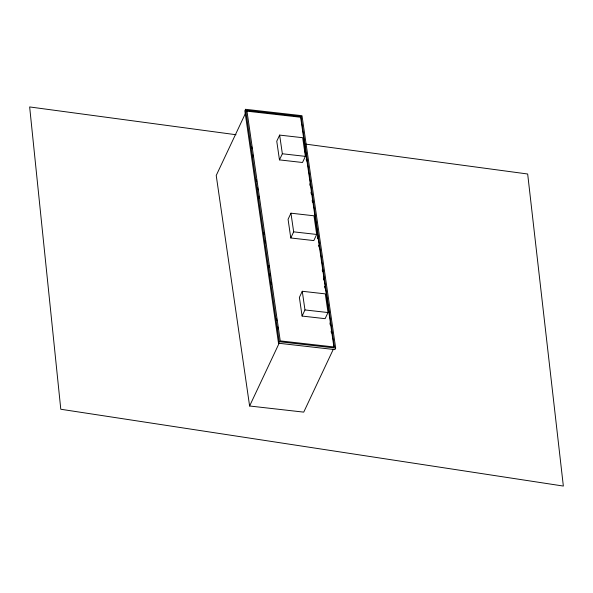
<?xml version="1.0" encoding="UTF-8"?>
<svg xmlns="http://www.w3.org/2000/svg" width="593" height="593" viewBox="0 0 593 593"><rect width="100%" height="100%" fill="white"/><g stroke="black" fill="none" stroke-linecap="round" stroke-linejoin="round"><path stroke-width="0.89" d="M245.576 109.305L244.85 110.832L278.51 343.228L334.941 349.611L335.66 348.076L302 115.687L245.576 109.305L279.229 341.701L278.51 343.228M245.747 112.737L216.223 175.476L249.609 406.005L303.735 412.128L333.259 349.381M246.858 110.365L246.495 111.128L300.629 117.251L300.985 116.487L246.858 110.365L280.244 340.893L334.378 347.016L300.985 116.487M279.644 135.1L276.761 141.223L279.466 159.888L302.497 162.497L305.38 156.367L302.682 137.702L279.644 135.1L282.35 153.765L279.466 159.888M290.955 213.184L288.072 219.314L290.778 237.978L313.808 240.58L316.692 234.45L313.986 215.793L290.955 213.184L293.661 231.848L290.778 237.978M302.267 291.274L299.383 297.404L302.082 316.062L325.12 318.671L328.003 312.541L325.298 293.876L302.267 291.274L304.965 309.939L302.082 316.062M249.609 406.005L279.133 343.265M282.35 153.765L305.38 156.367M293.661 231.848L316.692 234.45M304.965 309.939L328.003 312.541M279.229 341.701L335.66 348.076M236.014 134.73L29.65 106.94L60.79 409.252L563.35 486.06L527.674 174.001L305.721 144.114M300.629 117.251L333.881 346.868M305.039 150.948L305.299 152.779M306.225 159.183L306.492 161.014M309.805 183.882L310.072 185.713M310.999 192.117L311.266 193.948M312.192 200.352L312.452 202.183M317.492 236.941L317.752 238.771M318.686 245.176L318.945 247.007M322.258 269.874L322.525 271.705M323.452 278.11L323.719 279.94M324.645 286.345L324.912 288.168M329.945 322.933L330.212 324.764M331.139 331.168L331.398 332.999M251.669 146.812L251.929 148.635M252.855 155.04L253.122 156.871M256.435 179.738L256.702 181.569M257.629 187.974L257.896 189.804M258.822 196.209L259.082 198.04M264.122 232.797L264.382 234.628M265.316 241.032L265.575 242.863M268.888 265.731L269.155 267.562M270.082 273.966L270.349 275.797M271.275 282.201L271.542 284.032M276.575 318.789L276.842 320.62M277.769 327.025L278.028 328.856"/></g></svg>
